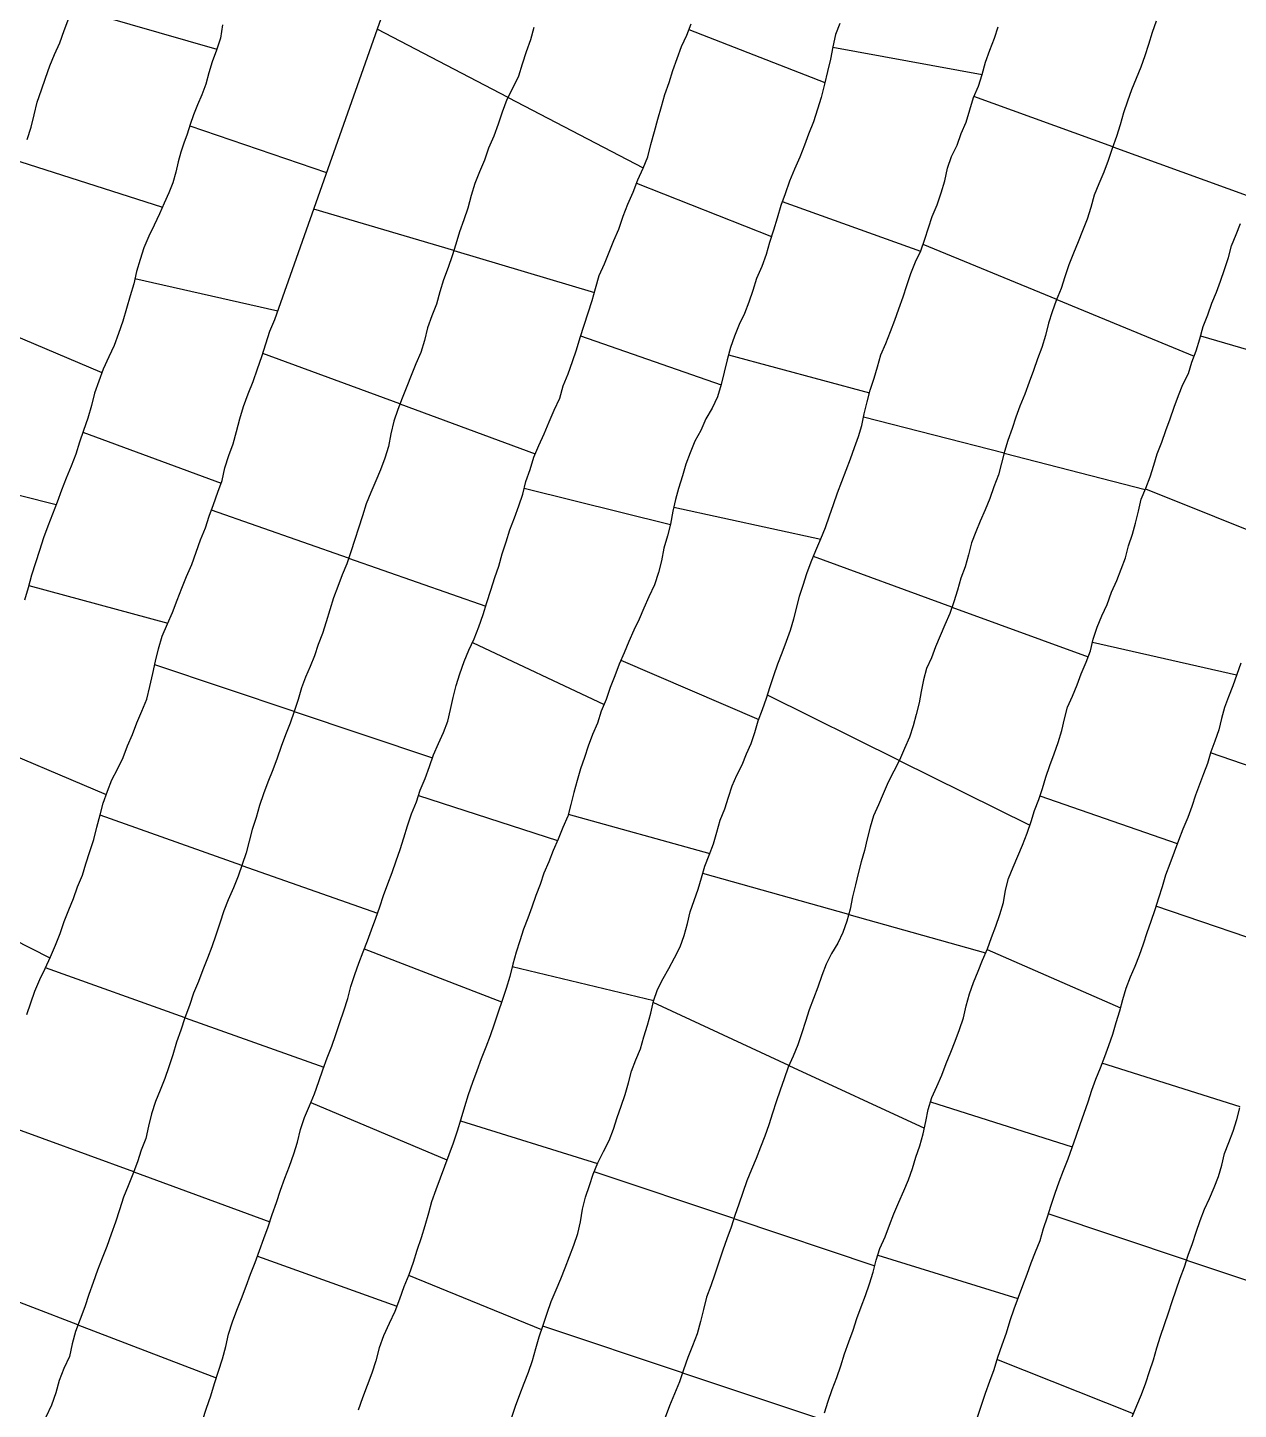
# Model space of a CAD drawing. Extents: x 703186 to 703989, y 1560402 to 1561368.
# Drawn here: x 703742.44 to 703779.65, y 1560447.54 to 1560489.99 of the extents above; entities that cross this region are included whole.
import ezdxf

# ---------------------------------------------------------------- set-up
doc = ezdxf.new("R2010")
doc.units = 0
doc.layers.add('10124_2002_REAL', color=30, linetype='Continuous')
doc.layers.add('AGROCAD PLL', color=7, linetype='Continuous')

msp = doc.modelspace()

# ---------------------------------------------------------------- linework, layer by layer
at = {"layer": '10124_2002_REAL'}
for points in [[(703742.4157, 1560459.6682), (703742.5387, 1560460.0227), (703742.6658, 1560460.3809), (703742.8208, 1560460.7434), (703742.9832, 1560461.0804), (703743.143, 1560461.437), (703743.2986, 1560461.7987), (703743.4455, 1560462.1525), (703743.5681, 1560462.5235), (703743.712, 1560462.8847), (703743.8553, 1560463.2293), (703743.9792, 1560463.5865), (703744.1337, 1560463.9485), (703744.2382, 1560464.301), (703744.3548, 1560464.6801), (703744.4839, 1560465.0399), (703744.5754, 1560465.4185), (703744.675, 1560465.8056), (703744.7626, 1560466.1652), (703744.8951, 1560466.5288), (703745.0364, 1560466.8748), (703745.2031, 1560467.206), (703745.3769, 1560467.5593), (703745.5175, 1560467.9208), (703745.6663, 1560468.2686), (703745.8013, 1560468.6274), (703745.9534, 1560468.9897), (703746.1027, 1560469.3568), (703746.1989, 1560469.7433), (703746.2929, 1560470.1409), (703746.3771, 1560470.5202), (703746.4687, 1560470.9062), (703746.5767, 1560471.2946), (703746.7399, 1560471.6682), (703746.8956, 1560472.0216), (703747.0415, 1560472.3934), (703747.1826, 1560472.7647), (703747.3222, 1560473.1238), (703747.4878, 1560473.4979), (703747.6218, 1560473.8717), (703747.7548, 1560474.2464), (703747.9066, 1560474.6158), (703748.0252, 1560474.9813), (703748.1536, 1560475.337), (703748.2872, 1560475.7164), (703748.4196, 1560476.0743), (703748.504, 1560476.4665), (703748.6234, 1560476.8465), (703748.7603, 1560477.1964), (703748.868, 1560477.58), (703748.9629, 1560477.9658), (703749.0798, 1560478.3472), (703749.2172, 1560478.733), (703749.3717, 1560479.1132), (703749.5064, 1560479.5094), (703749.6384, 1560479.8833), (703749.7608, 1560480.274), (703749.8885, 1560480.6635), (703750.0371, 1560481.0159), (703755.733, 1560497.1536)], [(703748.4352, 1560490.0727), (703748.3689, 1560489.6655), (703748.2501, 1560489.2952), (703748.1155, 1560488.9329), (703748.0154, 1560488.5956), (703747.9182, 1560488.2506), (703747.7958, 1560487.9215), (703747.6667, 1560487.612), (703747.5443, 1560487.3111), (703747.4439, 1560487.0107), (703747.3422, 1560486.7146), (703747.2399, 1560486.4358), (703747.1534, 1560486.1561), (703747.0684, 1560485.8687), (703746.9938, 1560485.5491), (703746.9048, 1560485.2201), (703746.7863, 1560484.9076), (703746.6438, 1560484.5985), (703746.499, 1560484.2629), (703746.3375, 1560483.9215), (703746.1664, 1560483.5766), (703746.0201, 1560483.2239), (703745.9069, 1560482.8634), (703745.7923, 1560482.4976), (703745.7058, 1560482.1174), (703745.5942, 1560481.7425), (703745.4784, 1560481.3627), (703745.367, 1560480.9736), (703745.241, 1560480.5863), (703745.1009, 1560480.225), (703744.9353, 1560479.8707), (703744.7667, 1560479.4968), (703744.6291, 1560479.1298), (703744.5016, 1560478.7544), (703744.4023, 1560478.3748), (703744.2995, 1560477.9867), (703744.1659, 1560477.6133), (703744.0342, 1560477.2561), (703743.9293, 1560476.8829), (703743.7801, 1560476.516), (703743.6261, 1560476.1449), (703743.4813, 1560475.7737), (703743.3498, 1560475.4074), (703743.2091, 1560475.0348), (703743.0691, 1560474.6666), (703742.9333, 1560474.3073), (703742.8121, 1560473.925), (703742.6857, 1560473.5488), (703742.5663, 1560473.1633), (703742.4609, 1560472.7718), (703742.3477, 1560472.3928)], [(703742.4323, 1560486.5536), (703742.5524, 1560486.9339), (703742.6448, 1560487.3118), (703742.7401, 1560487.6965), (703742.8723, 1560488.0737), (703742.9907, 1560488.4359), (703743.1241, 1560488.8086), (703743.2659, 1560489.1656), (703743.4293, 1560489.5231), (703743.5657, 1560489.902), (703743.7102, 1560490.2773)], [(703757.9949, 1560489.9927), (703757.8926, 1560489.6165), (703757.7646, 1560489.2389), (703757.6462, 1560488.8674), (703757.5273, 1560488.4952), (703757.3587, 1560488.1359), (703757.171, 1560487.7758), (703757.0319, 1560487.3902), (703756.9077, 1560487.0171), (703756.7677, 1560486.6479), (703756.6112, 1560486.2843), (703756.4799, 1560485.9186), (703756.3342, 1560485.5579), (703756.1879, 1560485.1999), (703756.0753, 1560484.8305), (703755.9716, 1560484.4429), (703755.8525, 1560484.0777), (703755.7149, 1560483.7148), (703755.5999, 1560483.3325), (703755.4944, 1560482.977), (703755.3628, 1560482.6151), (703755.2209, 1560482.2359), (703755.1084, 1560481.8706), (703755.0074, 1560481.4921), (703754.8661, 1560481.1298), (703754.7361, 1560480.7617), (703754.6395, 1560480.3763), (703754.5236, 1560480.0097), (703754.3769, 1560479.654), (703754.2322, 1560479.3012), (703754.0969, 1560478.9582), (703753.9501, 1560478.6044), (703753.8205, 1560478.2523), (703753.6956, 1560477.8955), (703753.6083, 1560477.5071), (703753.5297, 1560477.1163), (703753.4166, 1560476.7552), (703753.2842, 1560476.4023), (703753.1442, 1560476.0617), (703752.9908, 1560475.7007), (703752.8511, 1560475.3519), (703752.7329, 1560474.9931), (703752.6162, 1560474.6114), (703752.4958, 1560474.2566), (703752.3772, 1560473.882), (703752.2487, 1560473.5157), (703752.1141, 1560473.1717), (703751.9756, 1560472.8155), (703751.844, 1560472.4651), (703751.7286, 1560472.0962), (703751.6174, 1560471.7326), (703751.5091, 1560471.3772), (703751.3695, 1560471.03), (703751.2565, 1560470.6849), (703751.1237, 1560470.3545), (703750.98, 1560470.0306), (703750.8586, 1560469.7016), (703750.7539, 1560469.3454), (703750.6364, 1560468.9808), (703750.5148, 1560468.6178), (703750.3662, 1560468.2637), (703750.2325, 1560467.9037), (703750.1179, 1560467.5472), (703749.9769, 1560467.1825), (703749.8282, 1560466.8085), (703749.693, 1560466.4426), (703749.5738, 1560466.0924), (703749.4641, 1560465.7182), (703749.341, 1560465.3536), (703749.2558, 1560464.9974), (703749.1604, 1560464.6319), (703749.0401, 1560464.2726), (703748.9156, 1560463.9207), (703748.7725, 1560463.5605), (703748.6072, 1560463.1944), (703748.4698, 1560462.8498), (703748.356, 1560462.4764), (703748.2233, 1560462.1054), (703748.1013, 1560461.7496), (703747.9721, 1560461.3995), (703747.8258, 1560461.0402), (703747.6926, 1560460.6859), (703747.5433, 1560460.3235), (703747.4149, 1560459.943), (703747.2797, 1560459.564), (703747.1511, 1560459.1835), (703747.0217, 1560458.8139), (703746.9023, 1560458.4322), (703746.7796, 1560458.0626), (703746.6567, 1560457.7014), (703746.5132, 1560457.3465), (703746.3779, 1560456.9912), (703746.2516, 1560456.6197), (703746.1615, 1560456.2414), (703746.0741, 1560455.8576), (703745.9346, 1560455.4957), (703745.8177, 1560455.1358), (703745.6823, 1560454.765), (703745.5359, 1560454.4074), (703745.387, 1560454.0505), (703745.265, 1560453.668), (703745.1479, 1560453.2897), (703745.0114, 1560452.9145), (703744.8747, 1560452.5427), (703744.7352, 1560452.1768), (703744.5968, 1560451.8074), (703744.4546, 1560451.4359), (703744.3235, 1560451.0606), (703744.2063, 1560450.6857), (703744.0573, 1560450.304), (703743.9135, 1560449.929), (703743.8156, 1560449.547), (703743.7267, 1560449.1563), (703743.5622, 1560448.7868), (703743.4115, 1560448.4238), (703743.3073, 1560448.0434), (703743.1742, 1560447.6626), (703742.9998, 1560447.2966)], [(703747.8213, 1560447.193), (703747.945, 1560447.5701), (703748.0741, 1560447.9491), (703748.1854, 1560448.3295), (703748.3069, 1560448.7049), (703748.4322, 1560449.086), (703748.5333, 1560449.4632), (703748.6208, 1560449.8446), (703748.737, 1560450.225), (703748.8772, 1560450.5863), (703749.0209, 1560450.946), (703749.1554, 1560451.324), (703749.2908, 1560451.6944), (703749.4373, 1560452.0491), (703749.5702, 1560452.4191), (703749.698, 1560452.7857), (703749.8351, 1560453.1476), (703749.9622, 1560453.5215), (703750.0931, 1560453.891), (703750.2145, 1560454.2671), (703750.3469, 1560454.6441), (703750.4948, 1560455.0099), (703750.6255, 1560455.3824), (703750.734, 1560455.7495), (703750.8254, 1560456.1386), (703750.9494, 1560456.5068), (703751.1072, 1560456.8615), (703751.2625, 1560457.2303), (703751.3891, 1560457.606), (703751.5149, 1560457.9638), (703751.6451, 1560458.3401), (703751.7899, 1560458.6958), (703751.9206, 1560459.0562), (703752.0372, 1560459.4216), (703752.1644, 1560459.7809), (703752.2831, 1560460.1572), (703752.3791, 1560460.5314), (703752.4982, 1560460.8942), (703752.6258, 1560461.2471), (703752.754, 1560461.5917), (703752.8847, 1560461.9298), (703753.0166, 1560462.2737), (703753.1449, 1560462.6224), (703753.2628, 1560462.9761), (703753.3854, 1560463.3245), (703753.5151, 1560463.6779), (703753.6476, 1560464.03), (703753.7648, 1560464.3924), (703753.8878, 1560464.7361), (703754.0046, 1560465.0933), (703754.1152, 1560465.4621), (703754.2457, 1560465.8318), (703754.3943, 1560466.1982), (703754.5119, 1560466.5616), (703754.6613, 1560466.9175), (703754.7946, 1560467.2823), (703754.9204, 1560467.6423), (703755.0679, 1560467.99), (703755.2239, 1560468.3349), (703755.3594, 1560468.6746), (703755.441, 1560469.0354), (703755.5222, 1560469.4091), (703755.6083, 1560469.7757), (703755.7242, 1560470.1383), (703755.8565, 1560470.5077), (703756.0012, 1560470.8609), (703756.1657, 1560471.2105), (703756.3144, 1560471.579), (703756.4434, 1560471.9544), (703756.5579, 1560472.3295), (703756.6787, 1560472.7007), (703756.8018, 1560473.091), (703756.9258, 1560473.4407), (703757.0309, 1560473.8212), (703757.1515, 1560474.1921), (703757.266, 1560474.559), (703757.4026, 1560474.9242), (703757.5385, 1560475.2971), (703757.6604, 1560475.6579), (703757.7554, 1560476.0417), (703757.8826, 1560476.4165), (703758.0003, 1560476.7911), (703758.1515, 1560477.1483), (703758.3183, 1560477.5054), (703758.4675, 1560477.871), (703758.6229, 1560478.2343), (703758.795, 1560478.6004), (703758.903, 1560478.9818), (703759.0595, 1560479.3457), (703759.1867, 1560479.731), (703759.3071, 1560480.092), (703759.4219, 1560480.469), (703759.5515, 1560480.8409), (703759.6718, 1560481.2213), (703759.7889, 1560481.6072), (703759.8993, 1560481.9771), (703760.01, 1560482.3708), (703760.1726, 1560482.7297), (703760.3107, 1560483.0874), (703760.4542, 1560483.445), (703760.6105, 1560483.7977), (703760.7441, 1560484.1899), (703760.8878, 1560484.5674), (703761.0488, 1560484.9358), (703761.1947, 1560485.3071), (703761.3552, 1560485.6658), (703761.4985, 1560486.017), (703761.5995, 1560486.4003), (703761.7042, 1560486.7918), (703761.8105, 1560487.1789), (703761.9224, 1560487.5625), (703762.0273, 1560487.933), (703762.1582, 1560488.2966), (703762.2758, 1560488.6671), (703762.4006, 1560489.0374), (703762.5389, 1560489.4043), (703762.6989, 1560489.7562), (703762.8344, 1560490.103)], [(703767.4074, 1560490.1186), (703767.2719, 1560489.7746), (703767.1884, 1560489.3999), (703767.1182, 1560489.0189), (703767.0238, 1560488.6416), (703766.9294, 1560488.2472), (703766.8266, 1560487.8424), (703766.7153, 1560487.4842), (703766.5978, 1560487.095), (703766.4395, 1560486.7166), (703766.318, 1560486.3757), (703766.1719, 1560486.0061), (703766.0141, 1560485.642), (703765.8594, 1560485.269), (703765.7191, 1560484.8827), (703765.5897, 1560484.5239), (703765.4723, 1560484.1379), (703765.3604, 1560483.7614), (703765.2423, 1560483.3882), (703765.1368, 1560483.0139), (703765.0111, 1560482.645), (703764.8473, 1560482.2845), (703764.7277, 1560481.9113), (703764.6061, 1560481.5525), (703764.4744, 1560481.2018), (703764.3135, 1560480.8667), (703764.1631, 1560480.5117), (703764.0385, 1560480.1561), (703763.9364, 1560479.7786), (703763.8512, 1560479.3995), (703763.7612, 1560479.0227), (703763.6432, 1560478.6419), (703763.4766, 1560478.2987), (703763.2871, 1560477.9656), (703763.1299, 1560477.6098), (703762.9471, 1560477.2837), (703762.8037, 1560476.928), (703762.6732, 1560476.5735), (703762.5641, 1560476.2214), (703762.4411, 1560475.8325), (703762.3547, 1560475.4925), (703762.2754, 1560475.1269), (703762.2035, 1560474.7328), (703762.106, 1560474.3707), (703761.9985, 1560473.991), (703761.9205, 1560473.6106), (703761.8293, 1560473.2443), (703761.7061, 1560472.8647), (703761.5331, 1560472.4972), (703761.3786, 1560472.1536), (703761.2346, 1560471.8171), (703761.0723, 1560471.4762), (703760.9197, 1560471.1243), (703760.771, 1560470.7809), (703760.623, 1560470.4355), (703760.4883, 1560470.0764), (703760.3478, 1560469.7155), (703760.2193, 1560469.3467), (703760.0735, 1560468.982), (703759.9522, 1560468.6173), (703759.8, 1560468.2697), (703759.6712, 1560467.915), (703759.5576, 1560467.5657), (703759.438, 1560467.2129), (703759.3276, 1560466.8546), (703759.2248, 1560466.4912), (703759.1406, 1560466.1159), (703759.0411, 1560465.7576), (703758.8905, 1560465.4077), (703758.7427, 1560465.0564), (703758.5976, 1560464.7089), (703758.4592, 1560464.3547), (703758.3117, 1560464.0113), (703758.1898, 1560463.6643), (703758.061, 1560463.3192), (703757.9354, 1560462.9692), (703757.8141, 1560462.6247), (703757.6846, 1560462.2884), (703757.5685, 1560461.935), (703757.4578, 1560461.5831), (703757.3505, 1560461.2124), (703757.261, 1560460.8399), (703757.1471, 1560460.4661), (703757.0218, 1560460.0954), (703756.9011, 1560459.7348), (703756.785, 1560459.3729), (703756.6615, 1560459.0131), (703756.5262, 1560458.6632), (703756.3854, 1560458.3049), (703756.2473, 1560457.94), (703756.1195, 1560457.5754), (703755.9825, 1560457.2034), (703755.8687, 1560456.8288), (703755.7593, 1560456.4549), (703755.6442, 1560456.0842), (703755.5202, 1560455.714), (703755.3886, 1560455.3549), (703755.2542, 1560454.9928), (703755.1241, 1560454.6381), (703754.9885, 1560454.2849), (703754.858, 1560453.9166), (703754.7581, 1560453.5594), (703754.653, 1560453.1785), (703754.537, 1560452.8013), (703754.4097, 1560452.4212), (703754.2951, 1560452.0473), (703754.1552, 1560451.6731), (703754.0026, 1560451.3005), (703753.8722, 1560450.9192), (703753.7272, 1560450.5431), (703753.5537, 1560450.1692), (703753.3851, 1560449.7987), (703753.2505, 1560449.4221), (703753.1438, 1560449.0307), (703753.0256, 1560448.6451), (703752.8773, 1560448.2654), (703752.7367, 1560447.8909), (703752.6046, 1560447.5155)], [(703757.3142, 1560447.2692), (703757.4389, 1560447.634), (703757.5713, 1560447.9892), (703757.7048, 1560448.3428), (703757.8353, 1560448.6835), (703757.9589, 1560449.0329), (703758.061, 1560449.4053), (703758.1605, 1560449.7626), (703758.284, 1560450.1273), (703758.405, 1560450.4955), (703758.5314, 1560450.8524), (703758.6834, 1560451.2035), (703758.8246, 1560451.547), (703758.9602, 1560451.8861), (703759.0954, 1560452.2311), (703759.2329, 1560452.5832), (703759.3491, 1560452.9372), (703759.433, 1560453.3012), (703759.4915, 1560453.6826), (703759.584, 1560454.0585), (703759.7068, 1560454.4149), (703759.8244, 1560454.7658), (703759.9643, 1560455.1061), (703760.1429, 1560455.4606), (703760.3114, 1560455.799), (703760.4475, 1560456.1436), (703760.5652, 1560456.5015), (703760.686, 1560456.8545), (703760.8046, 1560457.2095), (703760.9069, 1560457.5649), (703761.0057, 1560457.9239), (703761.1386, 1560458.2713), (703761.2747, 1560458.6131), (703761.3852, 1560458.9811), (703761.4888, 1560459.3423), (703761.5904, 1560459.7039), (703761.6768, 1560460.0737), (703761.802, 1560460.4309), (703761.9706, 1560460.7693), (703762.1525, 1560461.0793), (703762.327, 1560461.4134), (703762.4956, 1560461.7498), (703762.6204, 1560462.0992), (703762.7175, 1560462.4616), (703762.8073, 1560462.8225), (703762.9299, 1560463.1739), (703763.0484, 1560463.5148), (703763.1497, 1560463.869), (703763.2575, 1560464.2236), (703763.3844, 1560464.5655), (703763.5166, 1560464.9089), (703763.6205, 1560465.2715), (703763.7242, 1560465.6342), (703763.866, 1560465.9833), (703763.9819, 1560466.3408), (703764.0973, 1560466.6929), (703764.2389, 1560467.0216), (703764.4053, 1560467.3362), (703764.5384, 1560467.6754), (703764.6815, 1560467.9907), (703764.7938, 1560468.3353), (703764.8966, 1560468.6944), (703765.0253, 1560469.0406), (703765.1545, 1560469.39), (703765.2604, 1560469.7396), (703765.3762, 1560470.0869), (703765.5007, 1560470.4367), (703765.6337, 1560470.7809), (703765.7631, 1560471.1328), (703765.8878, 1560471.473), (703765.9894, 1560471.8262), (703766.0785, 1560472.1819), (703766.1677, 1560472.5246), (703766.2726, 1560472.8587), (703766.3898, 1560473.2165), (703766.5204, 1560473.5701), (703766.668, 1560473.9279), (703766.8236, 1560474.2835), (703766.9657, 1560474.6314), (703767.085, 1560474.9881), (703767.2054, 1560475.341), (703767.3336, 1560475.6963), (703767.463, 1560476.0473), (703767.5952, 1560476.3874), (703767.7297, 1560476.7364), (703767.8496, 1560477.084), (703767.9746, 1560477.4244), (703768.0747, 1560477.7666), (703768.1523, 1560478.1188), (703768.243, 1560478.4908), (703768.3367, 1560478.8501), (703768.462, 1560479.2215), (703768.5592, 1560479.567), (703768.6636, 1560479.9383), (703768.8179, 1560480.2802), (703768.96, 1560480.6472), (703769.0951, 1560480.9967), (703769.2204, 1560481.3467), (703769.3464, 1560481.7167), (703769.4578, 1560482.0696), (703769.5809, 1560482.4307), (703769.7315, 1560482.7913), (703769.8893, 1560483.1282), (703770.0196, 1560483.4883), (703770.1271, 1560483.8328), (703770.2391, 1560484.1857), (703770.3912, 1560484.5475), (703770.516, 1560484.9165), (703770.6267, 1560485.2809), (703770.7131, 1560485.6687), (703770.8362, 1560486.0241), (703771.0087, 1560486.372), (703771.1326, 1560486.7327), (703771.2824, 1560487.0871), (703771.4, 1560487.463), (703771.5055, 1560487.8382), (703771.6659, 1560488.1844), (703771.7761, 1560488.5504), (703771.8826, 1560488.9236), (703772.0135, 1560489.2961), (703772.154, 1560489.6601), (703772.2717, 1560490.0158)], [(703777.1215, 1560490.1899), (703777.0015, 1560489.8393), (703776.8911, 1560489.4719), (703776.777, 1560489.1258), (703776.6516, 1560488.7742), (703776.5093, 1560488.4227), (703776.3689, 1560488.0716), (703776.245, 1560487.725), (703776.1213, 1560487.3694), (703776.0164, 1560487.0043), (703775.9059, 1560486.6384), (703775.7723, 1560486.269), (703775.6501, 1560485.9062), (703775.5199, 1560485.5441), (703775.3634, 1560485.1898), (703775.2172, 1560484.8387), (703775.1166, 1560484.4625), (703775.0059, 1560484.1009), (703774.8637, 1560483.748), (703774.7236, 1560483.4098), (703774.5851, 1560483.0532), (703774.44, 1560482.7016), (703774.3134, 1560482.3357), (703774.2052, 1560481.9679), (703774.0548, 1560481.6027), (703773.9245, 1560481.2588), (703773.8115, 1560480.9054), (703773.7195, 1560480.5292), (703773.6141, 1560480.1639), (703773.473, 1560479.8068), (703773.3505, 1560479.4517), (703773.217, 1560479.097), (703773.0884, 1560478.7236), (703772.9361, 1560478.3621), (703772.8139, 1560478.0196), (703772.6939, 1560477.6687), (703772.5684, 1560477.307), (703772.4675, 1560476.9652), (703772.3757, 1560476.6091), (703772.2776, 1560476.2448), (703772.1339, 1560475.8783), (703772.0117, 1560475.5198), (703771.8703, 1560475.1749), (703771.7104, 1560474.8224), (703771.5868, 1560474.4941), (703771.454, 1560474.1549), (703771.3528, 1560473.7936), (703771.2521, 1560473.421), (703771.123, 1560473.0682), (703771.0211, 1560472.7042), (703770.9099, 1560472.3462), (703770.7788, 1560471.9872), (703770.6316, 1560471.6387), (703770.484, 1560471.2969), (703770.3451, 1560470.9625), (703770.2152, 1560470.6303), (703770.07, 1560470.2941), (703769.9773, 1560469.9522), (703769.9063, 1560469.5924), (703769.8377, 1560469.2451), (703769.7453, 1560468.8893), (703769.6528, 1560468.5339), (703769.5436, 1560468.1841), (703769.3883, 1560467.8434), (703769.2334, 1560467.484), (703769.0626, 1560467.1392), (703768.8873, 1560466.8007), (703768.7324, 1560466.451), (703768.5958, 1560466.1069), (703768.4403, 1560465.7669), (703768.3317, 1560465.4237), (703768.2409, 1560465.065), (703768.1617, 1560464.7096), (703768.0635, 1560464.3603), (703767.9706, 1560464.0017), (703767.8832, 1560463.6473), (703767.7968, 1560463.2812), (703767.7242, 1560462.9009), (703767.6221, 1560462.537), (703767.498, 1560462.1892), (703767.3368, 1560461.8565), (703767.152, 1560461.5392), (703766.9882, 1560461.2146), (703766.8543, 1560460.8609), (703766.7268, 1560460.5074), (703766.5973, 1560460.1569), (703766.4618, 1560459.8088), (703766.3451, 1560459.4538), (703766.2307, 1560459.1003), (703766.1107, 1560458.7392), (703765.9737, 1560458.3923), (703765.8128, 1560458.0448), (703765.6913, 1560457.6895), (703765.5647, 1560457.3428), (703765.4474, 1560456.9859), (703765.3378, 1560456.6336), (703765.2171, 1560456.2787), (703765.0959, 1560455.9295), (703764.9613, 1560455.5904), (703764.8287, 1560455.2441), (703764.6911, 1560454.9022), (703764.5481, 1560454.5598), (703764.4244, 1560454.2002), (703764.298, 1560453.8429), (703764.1806, 1560453.4877), (703764.0605, 1560453.1289), (703763.9349, 1560452.7781), (703763.8044, 1560452.4219), (703763.686, 1560452.0633), (703763.5665, 1560451.6936), (703763.4431, 1560451.3359), (703763.3102, 1560450.9796), (703763.2087, 1560450.6062), (703763.1236, 1560450.234), (703763.0202, 1560449.8533), (703762.8803, 1560449.4906), (703762.7337, 1560449.1282), (703762.6009, 1560448.7546), (703762.4762, 1560448.3804), (703762.3202, 1560448.0111), (703762.168, 1560447.6423), (703762.0374, 1560447.2809)], [(703766.934, 1560447.4275), (703767.0454, 1560447.7908), (703767.1725, 1560448.1509), (703767.3078, 1560448.5103), (703767.4289, 1560448.8761), (703767.5468, 1560449.2449), (703767.6748, 1560449.6118), (703767.8092, 1560449.9705), (703767.9276, 1560450.3267), (703768.0542, 1560450.6843), (703768.1872, 1560451.0377), (703768.3101, 1560451.3887), (703768.4275, 1560451.7558), (703768.5231, 1560452.1176), (703768.6353, 1560452.4826), (703768.7911, 1560452.8393), (703768.9325, 1560453.1937), (703769.0623, 1560453.5432), (703769.212, 1560453.9027), (703769.3691, 1560454.2477), (703769.5104, 1560454.5848), (703769.637, 1560454.9313), (703769.7376, 1560455.2855), (703769.8617, 1560455.6368), (703769.9629, 1560456.0018), (703770.0456, 1560456.3795), (703770.1192, 1560456.7536), (703770.2341, 1560457.1133), (703770.3791, 1560457.4567), (703770.5407, 1560457.7987), (703770.6709, 1560458.1593), (703770.8161, 1560458.509), (703770.95, 1560458.8499), (703771.0762, 1560459.2084), (703771.1995, 1560459.5654), (703771.2808, 1560459.931), (703771.3897, 1560460.3001), (703771.5145, 1560460.6553), (703771.6539, 1560460.9968), (703771.7867, 1560461.3377), (703771.938, 1560461.6842), (703772.0675, 1560462.0324), (703772.1993, 1560462.3814), (703772.3176, 1560462.7441), (703772.4303, 1560463.113), (703772.4945, 1560463.4837), (703772.5879, 1560463.847), (703772.725, 1560464.1977), (703772.8718, 1560464.5309), (703773.0152, 1560464.873), (703773.1601, 1560465.2393), (703773.2776, 1560465.5925), (703773.3885, 1560465.9319), (703773.5133, 1560466.2706), (703773.6323, 1560466.6128), (703773.7379, 1560466.9582), (703773.8523, 1560467.319), (703773.9843, 1560467.6737), (703774.1166, 1560468.0195), (703774.2274, 1560468.3888), (703774.3079, 1560468.7544), (703774.4015, 1560469.1094), (703774.5573, 1560469.4499), (703774.6957, 1560469.7924), (703774.82, 1560470.1347), (703774.97, 1560470.4876), (703775.1033, 1560470.8389), (703775.1858, 1560471.2029), (703775.3106, 1560471.5682), (703775.4509, 1560471.9181), (703775.6144, 1560472.2662), (703775.7498, 1560472.6382), (703775.9163, 1560472.999), (703776.053, 1560473.3449), (703776.1771, 1560473.6963), (703776.2697, 1560474.0614), (703776.3942, 1560474.4246), (703776.4923, 1560474.7662), (703776.5797, 1560475.1343), (703776.6664, 1560475.4991), (703776.8019, 1560475.8355), (703776.9427, 1560476.1905), (703777.0506, 1560476.5428), (703777.1518, 1560476.8916), (703777.2966, 1560477.2548), (703777.4193, 1560477.6138), (703777.5495, 1560477.9708), (703777.6737, 1560478.3292), (703777.8094, 1560478.6844), (703777.9386, 1560479.0201), (703778.1212, 1560479.3574), (703778.2191, 1560479.7116), (703778.3533, 1560480.0604), (703778.4615, 1560480.4229), (703778.572, 1560480.8003), (703778.716, 1560481.1623), (703778.8332, 1560481.5184), (703778.9727, 1560481.8569), (703779.1053, 1560482.2012), (703779.2283, 1560482.5546), (703779.345, 1560482.9202), (703779.4403, 1560483.2806), (703779.5822, 1560483.6328), (703779.7164, 1560483.9733)], [(703779.7285, 1560470.4625), (703779.6, 1560470.1174), (703779.4824, 1560469.7641), (703779.3469, 1560469.4269), (703779.2257, 1560469.096), (703779.1294, 1560468.7601), (703779.0489, 1560468.4136), (703778.9239, 1560468.0614), (703778.804, 1560467.7339), (703778.7037, 1560467.3817), (703778.575, 1560467.0594), (703778.4545, 1560466.7333), (703778.3295, 1560466.4021), (703778.2247, 1560466.0606), (703778.0926, 1560465.7173), (703777.9473, 1560465.3643), (703777.8063, 1560465.0128), (703777.679, 1560464.6574), (703777.5403, 1560464.2986), (703777.4125, 1560463.9518), (703777.3043, 1560463.5926), (703777.1946, 1560463.2369), (703777.0853, 1560462.8842), (703776.9604, 1560462.5263), (703776.8352, 1560462.1804), (703776.7213, 1560461.8296), (703776.5996, 1560461.4811), (703776.4685, 1560461.1437), (703776.3201, 1560460.8093), (703776.1873, 1560460.4687), (703776.0902, 1560460.1204), (703775.9962, 1560459.7656), (703775.8887, 1560459.4155), (703775.7803, 1560459.0564), (703775.6543, 1560458.709), (703775.5324, 1560458.3713), (703775.4012, 1560458.0236), (703775.2627, 1560457.6698), (703775.1391, 1560457.3293), (703775.0269, 1560456.9787), (703774.903, 1560456.6262), (703774.7741, 1560456.2778), (703774.6545, 1560455.9192), (703774.5304, 1560455.5753), (703774.405, 1560455.2215), (703774.266, 1560454.8633), (703774.1364, 1560454.5204), (703774.0089, 1560454.1652), (703773.8871, 1560453.8034), (703773.7749, 1560453.4452), (703773.6508, 1560453.0781), (703773.544, 1560452.7178), (703773.4054, 1560452.3698), (703773.2748, 1560452.0245), (703773.1452, 1560451.68), (703773.0141, 1560451.3267), (703772.8833, 1560450.9708), (703772.7491, 1560450.6192), (703772.6286, 1560450.2534), (703772.5115, 1560449.8813), (703772.3817, 1560449.5038), (703772.2475, 1560449.1274), (703772.1333, 1560448.7549), (703772.003, 1560448.3913), (703771.8735, 1560448.0226), (703771.7423, 1560447.6566), (703771.6209, 1560447.2882)], [(703776.3891, 1560447.3107), (703776.5281, 1560447.6585), (703776.6755, 1560447.9964), (703776.8054, 1560448.347), (703776.9231, 1560448.6994), (703777.0371, 1560449.0599), (703777.1402, 1560449.4221), (703777.2615, 1560449.7805), (703777.3846, 1560450.1407), (703777.4998, 1560450.5003), (703777.611, 1560450.8505), (703777.7379, 1560451.2048), (703777.8611, 1560451.5621), (703777.9906, 1560451.9132), (703778.1102, 1560452.2716), (703778.2355, 1560452.6282), (703778.354, 1560452.9817), (703778.4753, 1560453.3374), (703778.6055, 1560453.6818), (703778.7589, 1560454.0169), (703778.9099, 1560454.3539), (703779.0381, 1560454.6881), (703779.1384, 1560455.0354), (703779.2215, 1560455.3956), (703779.3532, 1560455.7351), (703779.4934, 1560456.0782), (703779.6023, 1560456.4382), (703779.6945, 1560456.8005)]]:
    msp.add_lwpolyline(points, dxfattribs=at)
at = {"layer": 'AGROCAD PLL', "color": 1, "true_color": 0xff0000}
for points in [[(703743.8032, 1560490.6009), (703748.2582, 1560489.3206)], [(703767.1865, 1560489.3896), (703771.7743, 1560488.5443)], [(703767.1865, 1560489.3896), (703771.7743, 1560488.5443)], [(703757.2067, 1560487.8442), (703761.361, 1560485.6788)], [(703757.2067, 1560487.8442), (703761.3606, 1560485.679)], [(703742.2062, 1560485.8695), (703746.5872, 1560484.4673)], [(703774.0686, 1560481.6361), (703778.2906, 1560479.8974)], [(703759.438, 1560480.5152), (703763.7581, 1560479.0097)], [(703759.438, 1560480.5152), (703763.7573, 1560479.01)], [(703738.8814, 1560476.4495), (703743.323, 1560475.3363)], [(703757.7042, 1560475.8348), (703762.2015, 1560474.7216)], [(703757.7042, 1560475.8348), (703762.2005, 1560474.7218)], [(703776.7962, 1560475.8214), (703781.0341, 1560474.1144)], [(703762.3031, 1560475.2548), (703766.8199, 1560474.2751)], [(703762.3031, 1560475.2548), (703766.8201, 1560474.275)], [(703760.6726, 1560470.5513), (703764.9117, 1560468.7349)], [(703749.0319, 1560464.2495), (703744.6715, 1560465.7922)], [(703749.0319, 1560464.2495), (703744.6715, 1560465.7922)], [(703749.0319, 1560464.2495), (703744.6717, 1560465.7921)], [(703749.0319, 1560464.2495), (703744.6717, 1560465.7921)], [(703767.6789, 1560462.7393), (703763.1892, 1560463.999)], [(703767.6789, 1560462.7393), (703763.1892, 1560463.999)], [(703747.2814, 1560459.5688), (703742.9916, 1560461.0991)], [(703747.2814, 1560459.5688), (703742.9916, 1560461.0991)], [(703765.8391, 1560458.1017), (703761.6674, 1560460.0333)], [(703765.8391, 1560458.1017), (703761.6674, 1560460.0333)], [(703765.8391, 1560458.1017), (703770.0008, 1560456.1748)], [(703770.193, 1560456.9847), (703774.5381, 1560455.5967)], [(703764.1505, 1560453.3977), (703768.4785, 1560451.949)], [(703749.5075, 1560452.2446), (703753.7901, 1560450.7063)], [(703743.9922, 1560450.1342), (703748.242, 1560448.5045)]]:
    msp.add_lwpolyline(points, dxfattribs=at)
at = {"layer": 'AGROCAD PLL', "color": 3, "true_color": 0x00ff00}
for points in [[(703757.2067, 1560487.8442), (703753.1868, 1560489.9396)], [(703757.2067, 1560487.8442), (703753.1868, 1560489.9396)], [(703762.7664, 1560489.9289), (703766.9415, 1560488.2977)], [(703775.7921, 1560486.3238), (703771.5198, 1560487.869)], [(703775.7921, 1560486.3238), (703771.5198, 1560487.869)], [(703775.7921, 1560486.3238), (703780.0289, 1560484.7915)], [(703761.1545, 1560485.2048), (703765.3015, 1560483.5752)], [(703765.6349, 1560484.6492), (703769.884, 1560483.1168)], [(703765.6349, 1560484.6492), (703769.885, 1560483.1164)], [(703755.5413, 1560483.1352), (703751.2361, 1560484.4129)], [(703755.5413, 1560483.1352), (703751.2361, 1560484.4129)], [(703755.5413, 1560483.1352), (703759.8622, 1560481.8529)], [(703745.7432, 1560482.2816), (703750.1315, 1560481.2832)], [(703740.5866, 1560481.1463), (703744.7281, 1560479.3939)], [(703778.4892, 1560480.5175), (703782.8352, 1560479.245)], [(703753.8837, 1560478.4241), (703749.6675, 1560479.976)], [(703753.8837, 1560478.4241), (703749.6675, 1560479.976)], [(703763.9797, 1560479.9388), (703768.3149, 1560478.7663)], [(703772.453, 1560476.909), (703768.1312, 1560478.0231)], [(703772.453, 1560476.909), (703768.1312, 1560478.0231)], [(703744.1439, 1560477.5535), (703748.3879, 1560475.9887)], [(703772.453, 1560476.909), (703776.7845, 1560475.7923)], [(703752.309, 1560473.6875), (703748.0922, 1560475.1668)], [(703752.309, 1560473.6875), (703748.0922, 1560475.1668)], [(703752.309, 1560473.6875), (703756.5214, 1560472.2098)], [(703770.8495, 1560472.1809), (703766.5891, 1560473.7367)], [(703770.8495, 1560472.1809), (703766.5891, 1560473.7367)], [(703770.8495, 1560472.1809), (703775.0328, 1560470.6532)], [(703756.113, 1560471.0984), (703760.1586, 1560469.1948)], [(703775.1642, 1560471.1075), (703779.5948, 1560470.1034)], [(703775.1642, 1560471.1075), (703779.5953, 1560470.1032)], [(703750.6361, 1560468.9799), (703746.3536, 1560470.4144)], [(703750.6361, 1560468.9799), (703746.3536, 1560470.4144)], [(703769.2262, 1560467.4695), (703765.1799, 1560469.4739)], [(703769.2262, 1560467.4695), (703765.1799, 1560469.4739)], [(703750.6361, 1560468.9799), (703754.8899, 1560467.5549)], [(703769.2262, 1560467.4695), (703773.2405, 1560465.481)], [(703783.0236, 1560466.2516), (703778.7967, 1560467.7082)], [(703754.4577, 1560466.394), (703758.7246, 1560465.0132)], [(703773.5529, 1560466.3843), (703777.772, 1560464.9171)], [(703759.0599, 1560465.8252), (703763.4049, 1560464.6186)], [(703739.1536, 1560463.428), (703743.1319, 1560461.4122)], [(703752.789, 1560461.6824), (703757.0072, 1560460.0517)], [(703771.9297, 1560461.6652), (703776.0256, 1560459.8767)], [(703757.3326, 1560461.1378), (703761.6834, 1560460.0924)], [(703747.2814, 1560459.5688), (703751.5441, 1560458.0482)], [(703779.7043, 1560456.8315), (703775.4579, 1560458.1739)], [(703751.1495, 1560456.962), (703755.3315, 1560455.201)], [(703745.7057, 1560454.829), (703741.4865, 1560456.3697)], [(703745.7057, 1560454.829), (703741.4865, 1560456.3697)], [(703745.7057, 1560454.829), (703749.8876, 1560453.302)], [(703764.1505, 1560453.3977), (703759.8533, 1560454.8361)], [(703764.1505, 1560453.3977), (703759.8533, 1560454.8361)], [(703778.0592, 1560452.1188), (703773.8042, 1560453.5388)], [(703768.5697, 1560452.2691), (703772.8738, 1560450.946)], [(703778.0592, 1560452.1188), (703782.3575, 1560450.6845)], [(703778.0592, 1560452.1188), (703782.3575, 1560450.6845)], [(703743.9922, 1560450.1342), (703739.8288, 1560451.7307)], [(703743.9922, 1560450.1342), (703739.8288, 1560451.7307)], [(703762.5692, 1560448.6594), (703758.2719, 1560450.0915)], [(703762.5692, 1560448.6594), (703758.2719, 1560450.0915)], [(703776.4235, 1560447.3967), (703772.2306, 1560449.0724)], [(703762.5692, 1560448.6594), (703766.8741, 1560447.2248)]]:
    msp.add_lwpolyline(points, dxfattribs=at)
at = {"layer": 'AGROCAD PLL', "color": 5, "true_color": 0x0000ff}
for points in [[(703747.4313, 1560486.974), (703751.6309, 1560485.5316)], [(703774.0686, 1560481.6361), (703769.9614, 1560483.3275)], [(703774.0686, 1560481.6361), (703769.9614, 1560483.3275)], [(703753.8837, 1560478.4241), (703758.0434, 1560476.893)], [(703742.48, 1560472.8426), (703746.7508, 1560471.6929)], [(703740.8377, 1560468.1268), (703744.8596, 1560466.4314)], [(703749.0319, 1560464.2495), (703753.1962, 1560462.7762)], [(703781.3254, 1560461.5582), (703777.1184, 1560462.991)], [(703767.6789, 1560462.7393), (703771.8836, 1560461.5596)], [(703755.7425, 1560456.4007), (703759.9584, 1560455.0917)], [(703755.7425, 1560456.4007), (703759.9572, 1560455.0921)], [(703754.1512, 1560451.6634), (703758.2375, 1560449.9899)]]:
    msp.add_lwpolyline(points, dxfattribs=at)

doc.saveas('drawing.dxf')
